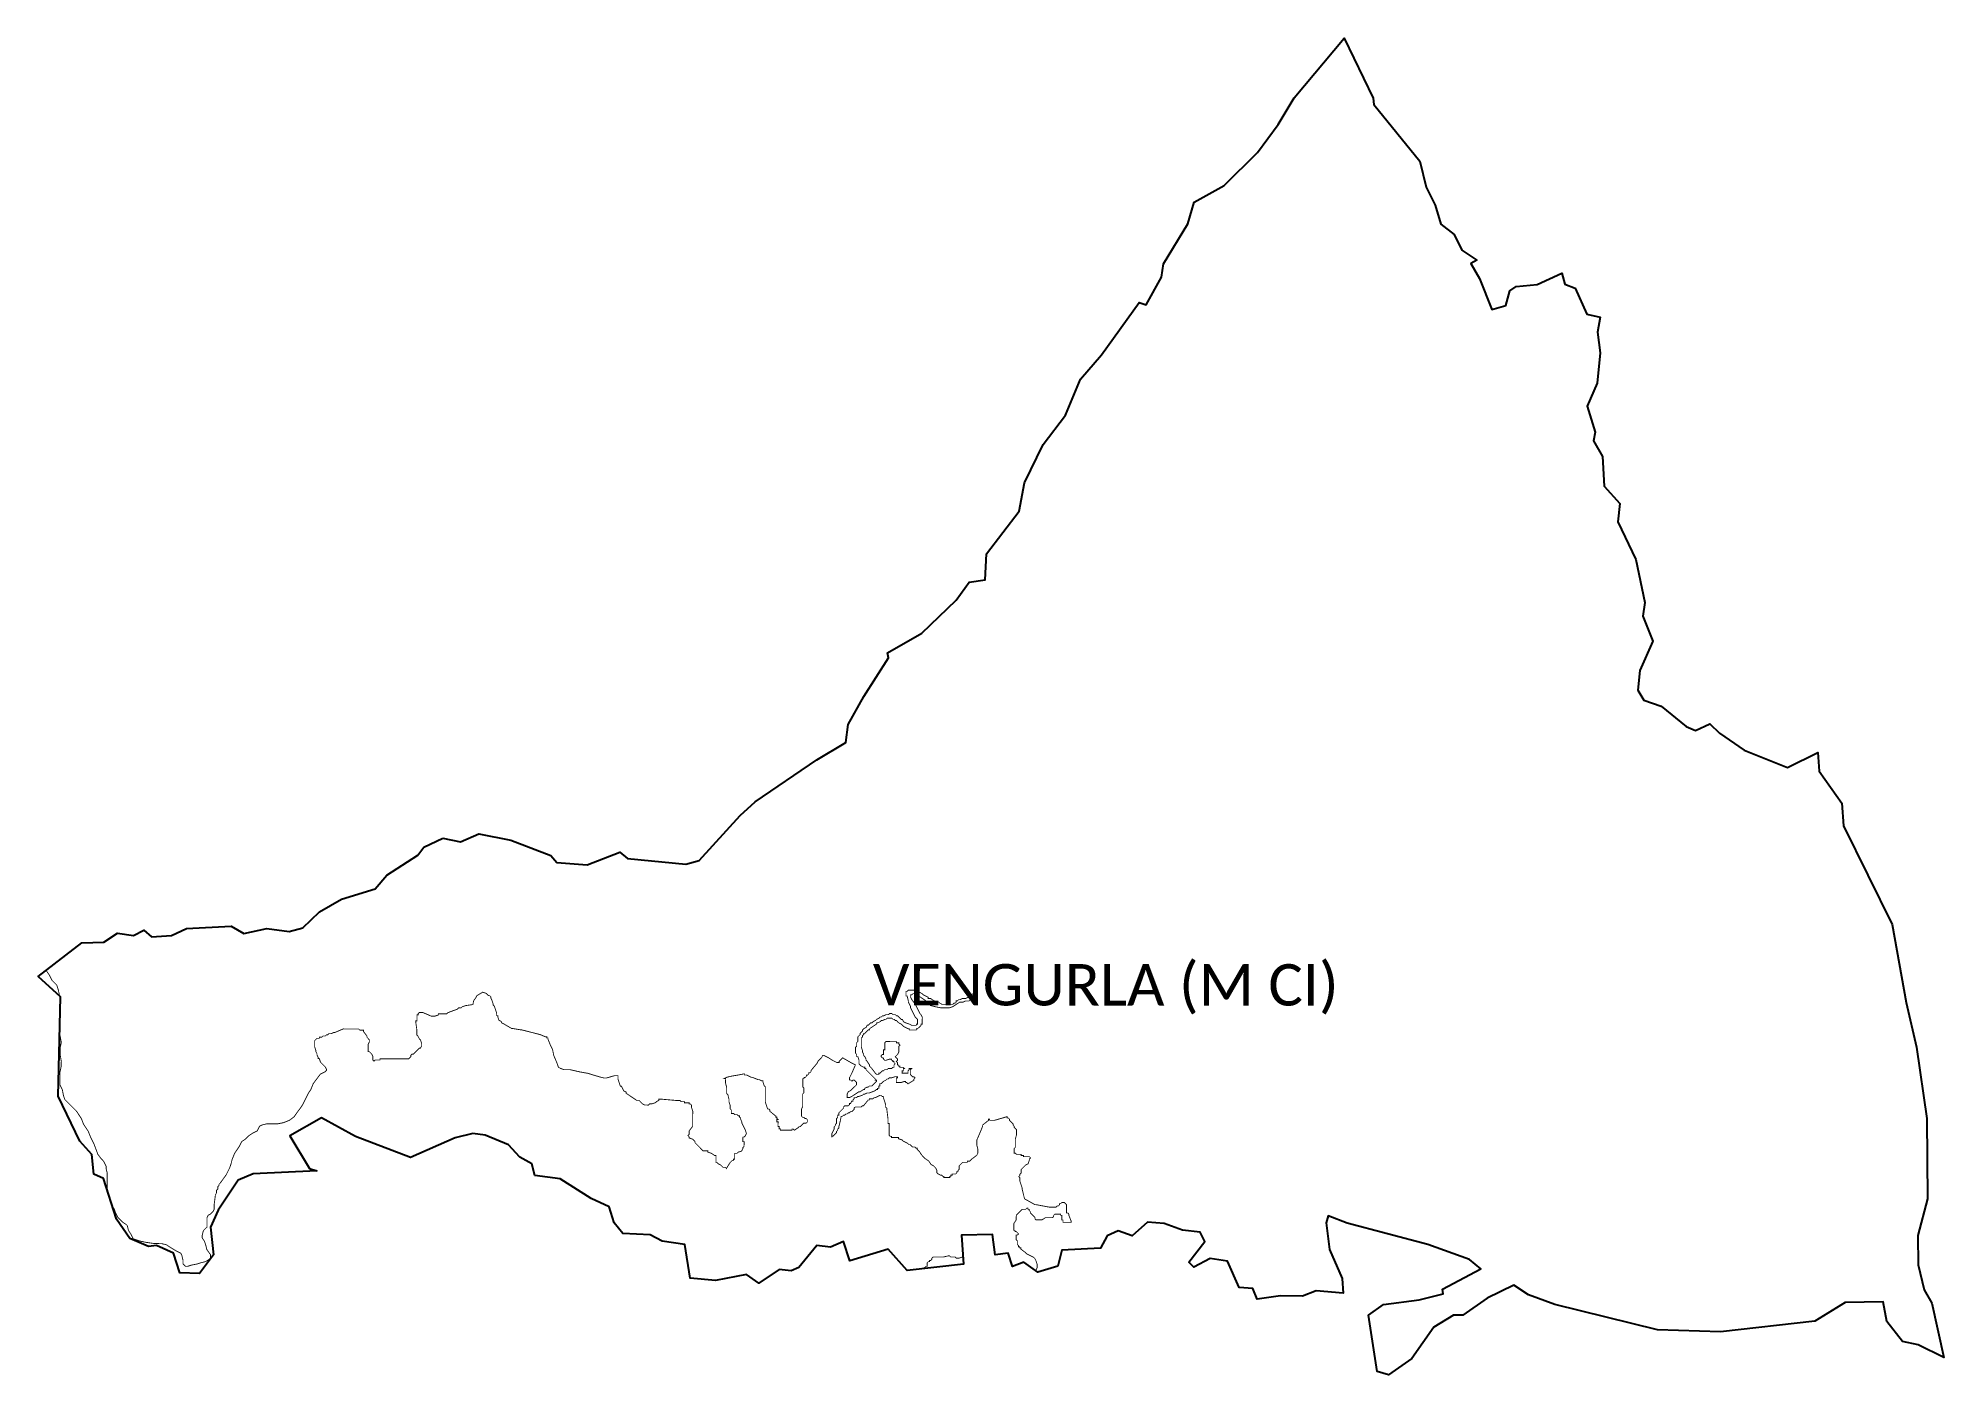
# Model space of a CAD drawing. Header units: metres. Extents: x 351288 to 357899, y 1752801 to 1757437.
import ezdxf

# ---------------------------------------------------------------- set-up
doc = ezdxf.new("R2010")
doc.units = ezdxf.units.M
for name, color, linetype in [('HAZARDS LINE', 1, 'Continuous'), ('village', 3, 'Continuous'), ('VILLAGE NAME', 250, 'Continuous')]:
    doc.layers.add(name, color=color, linetype=linetype)
doc.styles.get("Standard").update_dxf_attribs({"font": 'simplex.shx'})

msp = doc.modelspace()

# ---------------------------------------------------------------- linework, layer by layer
at = {"color": 3, "true_color": 0x00ff00, "flags": 128}
msp.add_lwpolyline([(352691.6, 1754662.2), (352753.5, 1754649)], dxfattribs=at)
at = {"layer": 'HAZARDS LINE', "lineweight": 18, "const_width": 3}
for points in [[(351360.9, 1754116.9), (351360.9, 1754123.6), (351356.9, 1754140.1), (351352.8, 1754152.5), (351336.3, 1754169.1), (351328.1, 1754185.6), (351319.9, 1754198), (351314.9, 1754203.1)], [(354749, 1753162.2), (354749.4, 1753163.7), (354753.5, 1753171.8), (354753.6, 1753184), (354749.6, 1753196.1), (354745.5, 1753204.3), (354741.5, 1753208.3), (354717.2, 1753220.6), (354713.2, 1753224.7), (354697, 1753236.9), (354697, 1753241), (354692.9, 1753241), (354692.9, 1753245), (354688.9, 1753245), (354688.9, 1753249.1), (354684.9, 1753253.2), (354684.9, 1753257.2), (354684.9, 1753261.3), (354684.9, 1753265.3), (354680.9, 1753269.4), (354680.9, 1753273.5), (354680.9, 1753277.5), (354680.9, 1753281.6), (354680.9, 1753285.6), (354685, 1753285.6), (354689, 1753289.7), (354685, 1753293.7), (354681, 1753297.8), (354676.9, 1753297.8), (354676.9, 1753301.9), (354672.9, 1753301.9), (354672.9, 1753306), (354672.9, 1753310), (354672.9, 1753314.1), (354672.9, 1753318.1), (354673, 1753326.2), (354681.1, 1753338.4), (354681.1, 1753342.4), (354681.1, 1753346.5), (354681.2, 1753354.6), (354701.5, 1753374.8), (354705.6, 1753374.8), (354709.6, 1753374.8), (354713.7, 1753374.8), (354717.8, 1753378.8), (354721.8, 1753378.8), (354721.8, 1753374.7), (354725.9, 1753374.7), (354725.8, 1753370.7), (354729.9, 1753366.6), (354729.9, 1753362.5), (354733.9, 1753358.5), (354738, 1753354.4), (354742, 1753350.3), (354746, 1753346.3), (354746, 1753342.2), (354750.1, 1753338.1), (354754.1, 1753338.1), (354758.2, 1753338.1), (354762.2, 1753338.1), (354766.3, 1753338.1), (354770.3, 1753338.1), (354782.5, 1753346.1), (354806.9, 1753346), (354810.9, 1753350.1), (354811, 1753354.1), (354815, 1753358.2), (354819.1, 1753358.2), (354823.1, 1753358.2), (354827.2, 1753358.1), (354831.3, 1753358.1), (354835.3, 1753358.1), (354835.3, 1753354.1), (354839.4, 1753354), (354839.3, 1753350), (354839.3, 1753345.9), (354839.3, 1753341.9), (354839.3, 1753337.8), (354843.4, 1753337.8), (354843.3, 1753333.7), (354843.3, 1753329.7), (354847.4, 1753329.7), (354851.4, 1753329.7), (354855.5, 1753329.6), (354859.6, 1753329.6), (354863.6, 1753329.6), (354867.7, 1753329.6), (354871.7, 1753329.6), (354871.7, 1753333.6), (354863.7, 1753354), (354863.7, 1753358), (354859.7, 1753362.1), (354855.6, 1753362.1), (354855.6, 1753366.2), (354855.7, 1753374.3), (354855.7, 1753378.3), (354855.7, 1753386.4), (354855.7, 1753390.5), (354851.7, 1753394.6), (354847.6, 1753398.6), (354843.6, 1753398.7), (354839.5, 1753398.7), (354835.4, 1753394.6), (354831.4, 1753394.6), (354831.4, 1753390.6), (354827.3, 1753386.5), (354823.2, 1753386.6), (354819.2, 1753382.5), (354811.1, 1753382.5), (354807, 1753382.6), (354803, 1753382.6), (354798.9, 1753382.6), (354794.8, 1753382.6), (354750.3, 1753390.9), (354746.2, 1753390.9), (354709.8, 1753411.3), (354701.8, 1753443.8), (354701.8, 1753447.8), (354697.8, 1753460), (354693.8, 1753472.2), (354693.8, 1753484.4), (354689.8, 1753488.4), (354693.8, 1753492.5), (354693.8, 1753496.5), (354697.9, 1753500.6), (354698, 1753512.8), (354702, 1753516.8), (354706.1, 1753520.8), (354710.2, 1753524.9), (354714.2, 1753528.9), (354722.4, 1753533), (354726.5, 1753545.1), (354726.5, 1753549.2), (354730.6, 1753553.2), (354726.5, 1753557.3), (354706.2, 1753557.4), (354706.2, 1753561.4), (354698.1, 1753561.4), (354698.1, 1753565.5), (354681.9, 1753565.6), (354677.9, 1753569.6), (354673.8, 1753569.6), (354673.9, 1753585.9), (354678, 1753589.9), (354678.1, 1753618.3), (354682.2, 1753634.5), (354682.2, 1753650.7), (354678.2, 1753654.8), (354674.1, 1753658.9), (354674.2, 1753662.9), (354670.1, 1753667), (354670.1, 1753671.1), (354666.1, 1753675.1), (354662, 1753679.2), (354658, 1753683.3), (354658, 1753687.3), (354654, 1753691.4), (354649.9, 1753691.4), (354649.9, 1753695.5), (354645.9, 1753695.5), (354633.7, 1753691.5), (354605.3, 1753683.5), (354589.1, 1753683.5), (354589.1, 1753687.6), (354585, 1753687.6), (354585, 1753683.5), (354564.7, 1753667.4), (354564.6, 1753663.3), (354556.5, 1753643.1), (354544.2, 1753614.7), (354544.1, 1753598.5), (354548.1, 1753582.3), (354548.1, 1753570.1), (354544, 1753562), (354527.7, 1753549.9), (354519.6, 1753541.8), (354511.5, 1753541.8), (354511.5, 1753537.8), (354495.2, 1753537.8), (354491.2, 1753533.8), (354487.1, 1753529.7), (354483, 1753525.7), (354483, 1753513.5), (354478.9, 1753509.5), (354478.9, 1753505.4), (354474.8, 1753505.4), (354474.8, 1753501.4), (354470.8, 1753497.3), (354458.6, 1753497.4), (354458.6, 1753493.3), (354454.5, 1753493.3), (354454.5, 1753489.3), (354450.5, 1753489.3), (354450.4, 1753485.2), (354430.2, 1753485.3), (354430.2, 1753489.4), (354426.1, 1753489.4), (354422.1, 1753493.5), (354418, 1753493.5), (354409.9, 1753497.6), (354405.9, 1753501.6), (354405.9, 1753509.7), (354401.9, 1753517.9), (354393.8, 1753526), (354385.7, 1753530.1), (354377.6, 1753542.3), (354365.5, 1753550.5), (354357.4, 1753558.6), (354353.4, 1753562.7), (354345.3, 1753574.9), (354337.2, 1753583), (354337.2, 1753587.1), (354333.2, 1753587.1), (354329.1, 1753591.2), (354321, 1753591.2), (354312.9, 1753599.3), (354308.9, 1753599.3), (354304.8, 1753603.4), (354288.6, 1753611.6), (354284.6, 1753615.7), (354272.4, 1753619.8), (354272.5, 1753623.8), (354248.1, 1753623.9), (354248.1, 1753628), (354244.1, 1753628), (354240, 1753632), (354240.2, 1753672.6), (354236.1, 1753672.6), (354236.2, 1753688.9), (354232.2, 1753721.3), (354232.3, 1753725.4), (354228.2, 1753729.4), (354228.2, 1753737.6), (354220.2, 1753761.9), (354220.2, 1753766), (354216.2, 1753766), (354212.1, 1753770.1), (354208.1, 1753770.1), (354200, 1753766.1), (354191.8, 1753762), (354187.8, 1753762), (354183.7, 1753758), (354171.5, 1753758), (354171.5, 1753754), (354167.5, 1753754), (354151.2, 1753733.8), (354147.1, 1753733.8), (354143, 1753729.8), (354122.8, 1753729.8), (354118.7, 1753725.8), (354118.7, 1753721.7), (354114.6, 1753717.7), (354110.5, 1753713.6), (354106.5, 1753713.7), (354102.4, 1753709.6), (354098.4, 1753709.6), (354094.3, 1753705.6), (354090.2, 1753705.6), (354086.2, 1753701.6), (354082.1, 1753701.6), (354078, 1753697.5), (354074, 1753697.5), (354069.8, 1753677.3), (354065.7, 1753661.1), (354065.7, 1753657), (354061.6, 1753653), (354061.6, 1753648.9), (354057.6, 1753644.9), (354057.5, 1753640.8), (354049.4, 1753632.7), (354045.3, 1753628.7), (354041.3, 1753628.7), (354041.3, 1753624.6), (354041.3, 1753636.8), (354045.4, 1753644.9), (354049.5, 1753653), (354049.5, 1753661.1), (354053.6, 1753665.2), (354053.6, 1753669.2), (354057.7, 1753673.3), (354057.7, 1753689.5), (354061.8, 1753693.5), (354061.8, 1753701.6), (354065.9, 1753701.6), (354065.9, 1753709.7), (354074, 1753717.8), (354078.1, 1753721.9), (354082.2, 1753725.9), (354082.2, 1753730), (354086.3, 1753734), (354098.4, 1753734), (354102.5, 1753738), (354102.5, 1753742.1), (354106.6, 1753742.1), (354110.7, 1753750.2), (354114.7, 1753750.1), (354114.7, 1753754.2), (354118.8, 1753758.2), (354118.8, 1753762.3), (354126.9, 1753762.3), (354131, 1753766.3), (354135.1, 1753766.3), (354147.2, 1753770.3), (354151.3, 1753774.3), (354155.4, 1753774.3), (354163.5, 1753778.4), (354171.6, 1753778.3), (354191.9, 1753786.4), (354196, 1753790.4), (354200, 1753790.4), (354200.1, 1753794.5), (354204.1, 1753794.4), (354204.1, 1753802.6), (354208.2, 1753802.5), (354208.2, 1753810.7), (354212.3, 1753810.6), (354216.4, 1753814.7), (354220.4, 1753818.7), (354228.6, 1753822.8), (354232.6, 1753826.8), (354236.7, 1753826.8), (354240.8, 1753830.8), (354248.9, 1753830.8), (354261, 1753834.8), (354269.2, 1753834.8), (354269.1, 1753830.7), (354265.1, 1753830.7), (354265, 1753814.5), (354281.3, 1753814.5), (354293.4, 1753818.5), (354297.5, 1753818.5), (354297.5, 1753814.4), (354301.5, 1753814.4), (354305.6, 1753810.3), (354325.9, 1753822.4), (354325.9, 1753826.5), (354330, 1753830.5), (354325.9, 1753834.6), (354321.9, 1753834.6), (354313.8, 1753842.7), (354313.9, 1753859), (354317.9, 1753863), (354309.8, 1753863), (354309.8, 1753859), (354305.7, 1753854.9), (354305.7, 1753846.8), (354285.4, 1753846.9), (354285.5, 1753855), (354289.5, 1753855), (354289.5, 1753863.1), (354293.6, 1753863.1), (354289.6, 1753867.2), (354277.4, 1753867.2), (354277.4, 1753871.3), (354273.3, 1753871.3), (354273.4, 1753875.3), (354269.3, 1753875.3), (354269.3, 1753883.5), (354265.3, 1753887.5), (354269.4, 1753891.6), (354269.4, 1753895.6), (354261.3, 1753903.8), (354269.4, 1753911.9), (354273.5, 1753920), (354273.6, 1753940.2), (354277.7, 1753944.3), (354273.6, 1753948.4), (354273.6, 1753952.4), (354265.5, 1753952.4), (354265.5, 1753956.5), (354229, 1753956.6), (354225, 1753952.6), (354224.9, 1753928.2), (354220.8, 1753928.3), (354220.8, 1753912), (354216.7, 1753912), (354212.6, 1753908), (354212.6, 1753903.9), (354216.7, 1753899.9), (354220.7, 1753899.9), (354220.7, 1753895.8), (354224.7, 1753891.7), (354228.8, 1753891.7), (354241, 1753895.7), (354249.1, 1753895.7), (354249.1, 1753891.6), (354253.1, 1753891.6), (354253.1, 1753887.6), (354257.2, 1753887.6), (354257.2, 1753883.5), (354261.2, 1753879.4), (354257.1, 1753875.4), (354257.1, 1753867.3), (354253, 1753867.3), (354249, 1753863.2), (354236.8, 1753863.3), (354232.7, 1753859.3), (354224.6, 1753859.3), (354220.6, 1753855.2), (354216.5, 1753855.3), (354212.4, 1753851.2), (354208.4, 1753847.2), (354204.3, 1753847.2), (354204.3, 1753843.1), (354196.2, 1753843.2), (354192.1, 1753847.2), (354180, 1753863.5), (354176, 1753867.6), (354171.9, 1753871.6), (354172, 1753875.7), (354163.9, 1753887.9), (354159.8, 1753892), (354159.9, 1753896), (354155.8, 1753904.2), (354151.8, 1753908.2), (354151.8, 1753912.3), (354147.8, 1753920.4), (354147.8, 1753924.5), (354143.8, 1753936.6), (354143.9, 1753969.1), (354148, 1753973.1), (354148, 1753977.2), (354152.1, 1753981.2), (354152.1, 1753985.3), (354156.1, 1753985.3), (354168.3, 1753997.4), (354172.4, 1753997.4), (354172.4, 1754001.5), (354196.8, 1754017.6), (354196.8, 1754021.7), (354200.9, 1754021.6), (354209, 1754025.7), (354213.1, 1754029.7), (354217.1, 1754029.7), (354225.3, 1754033.7), (354229.3, 1754033.7), (354233.4, 1754037.7), (354249.6, 1754037.7), (354253.6, 1754033.6), (354257.7, 1754033.6), (354261.7, 1754029.5), (354265.8, 1754029.5), (354269.8, 1754025.4), (354273.9, 1754021.4), (354282, 1754017.3), (354290.1, 1754009.1), (354306.3, 1754001), (354310.3, 1754001), (354310.3, 1753996.9), (354334.6, 1753996.8), (354334.6, 1754000.9), (354338.7, 1754000.9), (354342.8, 1754004.9), (354346.8, 1754008.9), (354350.9, 1754013), (354350.9, 1754017), (354355, 1754017), (354355.1, 1754041.4), (354351, 1754049.5), (354347, 1754053.6), (354330.9, 1754086.1), (354318.8, 1754102.4), (354314.8, 1754110.5), (354314.8, 1754118.6), (354318.8, 1754118.6), (354322.9, 1754122.6), (354327, 1754122.6), (354335.1, 1754118.5), (354343.2, 1754114.4), (354355.3, 1754106.3), (354367.4, 1754098.1), (354383.6, 1754085.9), (354383.6, 1754081.8), (354399.8, 1754077.7), (354420.1, 1754073.6), (354448.5, 1754073.5), (354460.7, 1754077.5), (354485.1, 1754093.6), (354497.2, 1754093.6), (354505.4, 1754097.6), (354517.5, 1754097.6), (354525.7, 1754105.7), (354529.7, 1754109.7), (354529.7, 1754113.8), (354533.8, 1754117.8), (354537.9, 1754125.9), (354529.8, 1754121.9), (354521.6, 1754113.8), (354517.6, 1754109.8), (354513.5, 1754109.8), (354505.4, 1754105.7), (354493.2, 1754105.8), (354485.1, 1754101.8), (354481, 1754101.8), (354477, 1754097.7), (354472.9, 1754097.7), (354472.9, 1754093.7), (354468.8, 1754089.6), (354464.8, 1754089.7), (354460.7, 1754085.6), (354424.2, 1754085.7), (354416.1, 1754089.8), (354412, 1754093.9), (354395.8, 1754098), (354383.7, 1754106.2), (354375.6, 1754106.2), (354375.6, 1754110.3), (354359.4, 1754118.4), (354355.4, 1754122.5), (354347.3, 1754126.6), (354343.2, 1754126.6), (354335.1, 1754130.7), (354331.1, 1754130.7), (354327, 1754134.8), (354306.7, 1754134.8), (354302.7, 1754130.8), (354298.6, 1754130.8), (354298.6, 1754114.6), (354302.6, 1754114.6), (354306.6, 1754098.3), (354306.6, 1754094.3), (354314.6, 1754078), (354314.6, 1754074), (354322.7, 1754057.7), (354326.7, 1754049.6), (354330.7, 1754041.5), (354338.8, 1754033.3), (354338.8, 1754017.1), (354334.7, 1754017.1), (354334.7, 1754013), (354318.5, 1754013.1), (354310.4, 1754017.2), (354298.2, 1754021.3), (354290.1, 1754025.4), (354286.1, 1754033.5), (354282, 1754033.5), (354278, 1754037.6), (354274, 1754041.7), (354269.9, 1754045.7), (354265.9, 1754045.7), (354261.8, 1754049.8), (354253.7, 1754049.8), (354249.7, 1754053.9), (354241.5, 1754053.9), (354237.5, 1754049.9), (354229.4, 1754049.9), (354221.2, 1754045.9), (354217.2, 1754045.9), (354213.1, 1754041.9), (354209.1, 1754041.9), (354205, 1754037.8), (354196.9, 1754033.8), (354192.8, 1754029.8), (354184.7, 1754025.8), (354180.6, 1754021.7), (354176.5, 1754021.7), (354172.5, 1754017.7), (354168.4, 1754013.6), (354164.3, 1754013.7), (354160.3, 1754005.6), (354152.1, 1754001.5), (354148.1, 1753997.5), (354148, 1753993.4), (354139.9, 1753985.3), (354139.9, 1753981.3), (354135.8, 1753977.2), (354131.7, 1753973.2), (354131.7, 1753957), (354127.6, 1753952.9), (354127.6, 1753940.8), (354123.5, 1753936.7), (354123.4, 1753916.4), (354127.5, 1753912.4), (354127.4, 1753904.3), (354131.5, 1753904.2), (354135.5, 1753892.1), (354135.5, 1753879.9), (354139.5, 1753875.8), (354143.5, 1753871.7), (354151.6, 1753867.7), (354155.7, 1753867.6), (354155.7, 1753863.6), (354159.7, 1753863.6), (354159.7, 1753859.5), (354167.8, 1753851.4), (354175.9, 1753843.2), (354179.9, 1753839.2), (354184, 1753835.1), (354192.1, 1753826.9), (354192, 1753822.9), (354196.1, 1753822.9), (354196.1, 1753818.8), (354192, 1753814.8), (354187.9, 1753810.7), (354179.8, 1753802.6), (354171.7, 1753802.7), (354167.6, 1753798.6), (354163.6, 1753798.6), (354155.4, 1753794.6), (354155.4, 1753790.6), (354151.4, 1753790.6), (354139.2, 1753782.5), (354135.1, 1753782.5), (354110.7, 1753766.4), (354102.6, 1753762.4), (354094.5, 1753762.4), (354094.5, 1753774.6), (354098.6, 1753782.7), (354106.7, 1753786.7), (354114.9, 1753794.8), (354127.1, 1753806.9), (354127.1, 1753815), (354119, 1753823.1), (354115, 1753823.2), (354110.9, 1753819.1), (354106.9, 1753823.2), (354102.8, 1753823.2), (354102.8, 1753831.3), (354106.9, 1753839.4), (354111, 1753847.5), (354123.3, 1753875.9), (354107.1, 1753884), (354078.8, 1753900.4), (354074.7, 1753896.3), (354066.5, 1753888.2), (354066.5, 1753884.2), (354058.4, 1753884.2), (354042.2, 1753892.4), (354030.1, 1753900.5), (354013.9, 1753908.7), (354009.8, 1753908.7), (354005.7, 1753900.6), (353993.5, 1753888.5), (353989.4, 1753880.4), (353969.1, 1753856.1), (353969.1, 1753852.1), (353965, 1753848), (353960.9, 1753848.1), (353960.9, 1753844), (353956.9, 1753840), (353952.8, 1753840), (353952.8, 1753835.9), (353948.7, 1753831.9), (353944.7, 1753831.9), (353944.6, 1753827.8), (353940.6, 1753827.8), (353940.5, 1753799.4), (353944.5, 1753795.4), (353944.5, 1753779.1), (353940.4, 1753775.1), (353940.2, 1753730.5), (353936.2, 1753722.4), (353936.1, 1753698), (353940.1, 1753694), (353944.2, 1753694), (353948.2, 1753689.9), (353952.3, 1753689.9), (353956.3, 1753685.8), (353956.3, 1753677.7), (353952.2, 1753673.6), (353944.1, 1753673.7), (353940, 1753669.6), (353935.9, 1753665.6), (353931.9, 1753661.5), (353927.8, 1753661.6), (353923.8, 1753657.5), (353911.6, 1753649.4), (353907.5, 1753653.5), (353903.5, 1753653.5), (353903.4, 1753649.5), (353862.9, 1753649.6), (353862.9, 1753653.7), (353858.8, 1753653.7), (353858.9, 1753661.8), (353854.8, 1753661.8), (353854.9, 1753678), (353850.8, 1753678.1), (353850.8, 1753686.2), (353854.9, 1753686.2), (353850.9, 1753690.2), (353850.9, 1753694.3), (353846.8, 1753694.3), (353846.8, 1753698.4), (353826.6, 1753714.7), (353826.6, 1753718.7), (353822.6, 1753722.8), (353818.5, 1753722.8), (353810.5, 1753747.2), (353810.7, 1753799.9), (353806.6, 1753804), (353802.6, 1753816.2), (353802.6, 1753820.2), (353798.6, 1753820.2), (353790.5, 1753824.3), (353786.4, 1753824.3), (353766.2, 1753832.5), (353762.1, 1753832.5), (353745.9, 1753840.7), (353737.8, 1753840.7), (353737.8, 1753844.8), (353717.5, 1753840.8), (353693.2, 1753836.8), (353677, 1753832.8), (353668.8, 1753828.8), (353672.9, 1753828.8), (353672.8, 1753812.6), (353676.8, 1753796.3), (353676.8, 1753776), (353680.8, 1753772), (353684.8, 1753755.7), (353684.8, 1753747.6), (353688.8, 1753735.4), (353688.7, 1753723.3), (353692.8, 1753719.2), (353692.7, 1753707), (353700.8, 1753707), (353704.9, 1753702.9), (353713, 1753702.9), (353717, 1753698.8), (353721.1, 1753698.8), (353721.1, 1753694.8), (353725.1, 1753690.7), (353725.1, 1753686.6), (353729.1, 1753678.5), (353729.1, 1753674.4), (353733.1, 1753666.3), (353737.2, 1753658.2), (353741.2, 1753650.1), (353745.2, 1753637.9), (353741.1, 1753629.8), (353737.1, 1753625.7), (353733, 1753625.7), (353732.9, 1753609.5), (353737, 1753609.5), (353736.9, 1753593.3), (353732.9, 1753589.2), (353732.9, 1753585.2), (353728.8, 1753577.1), (353716.6, 1753573.1), (353712.5, 1753569), (353704.4, 1753569), (353704.3, 1753548.8), (353700.3, 1753548.8), (353700.3, 1753544.7), (353696.2, 1753544.7), (353692.1, 1753540.7), (353688.1, 1753536.7), (353675.8, 1753516.4), (353671.8, 1753520.5), (353663.7, 1753520.5), (353655.6, 1753528.7), (353647.5, 1753532.7), (353643.4, 1753536.8), (353639.4, 1753536.8), (353639.5, 1753561.2), (353635.4, 1753561.2), (353623.3, 1753569.3), (353611.1, 1753573.4), (353611.1, 1753577.5), (353594.9, 1753577.6), (353586.8, 1753585.7), (353582.8, 1753589.8), (353566.6, 1753606.1), (353566.6, 1753610.1), (353558.6, 1753618.3), (353546.4, 1753622.4), (353546.4, 1753626.4), (353542.4, 1753630.5), (353546.4, 1753634.5), (353546.5, 1753646.7), (353558.7, 1753662.9), (353558.9, 1753715.6), (353554.9, 1753727.8), (353554.9, 1753735.9), (353550.9, 1753740), (353546.8, 1753740), (353546.8, 1753744.1), (353530.6, 1753744.1), (353530.6, 1753748.2), (353518.5, 1753748.2), (353514.4, 1753752.3), (353502.3, 1753752.3), (353453.6, 1753756.6), (353441.4, 1753756.6), (353441.4, 1753752.5), (353433.3, 1753748.5), (353429.2, 1753744.5), (353417, 1753740.5), (353408.9, 1753740.5), (353404.8, 1753736.4), (353392.7, 1753736.5), (353384.6, 1753740.6), (353380.5, 1753744.6), (353376.5, 1753748.7), (353372.5, 1753752.8), (353364.3, 1753752.8), (353327.9, 1753777.3), (353327.9, 1753781.3), (353319.8, 1753785.4), (353311.8, 1753801.7), (353307.7, 1753801.7), (353299.7, 1753826.1), (353299.8, 1753838.2), (353287.6, 1753838.3), (353259.2, 1753830.3), (353251, 1753830.3), (353234.8, 1753834.4), (353194.3, 1753846.7), (353170, 1753850.9), (353133.5, 1753859.1), (353113.2, 1753859.2), (353101.1, 1753863.3), (353093, 1753867.4), (353089, 1753879.6), (353076.9, 1753908), (353072.9, 1753928.3), (353064.9, 1753944.6), (353056.8, 1753964.9), (353056.9, 1753968.9), (353052.8, 1753968.9), (353052.8, 1753973), (353048.8, 1753973), (353028.5, 1753981.2), (352963.7, 1753997.7), (352959.6, 1753997.7), (352935.3, 1754001.8), (352931.2, 1754001.8), (352902.9, 1754018.2), (352894.8, 1754022.2), (352894.8, 1754026.3), (352886.7, 1754030.4), (352882.7, 1754042.6), (352882.7, 1754046.6), (352878.7, 1754046.6), (352878.7, 1754054.8), (352874.7, 1754066.9), (352870.7, 1754079.1), (352866.6, 1754083.2), (352866.6, 1754087.3), (352862.6, 1754099.4), (352858.6, 1754107.6), (352858.6, 1754111.6), (352854.6, 1754115.7), (352850.5, 1754115.7), (352842.4, 1754123.9), (352830.3, 1754128), (352810, 1754115.9), (352805.3, 1754107), (352798.9, 1754098.3), (352796.3, 1754085), (352771.6, 1754081.5), (352759.2, 1754077.4), (352755, 1754073.3), (352746.8, 1754073.4), (352742.7, 1754069.2), (352709.6, 1754057), (352705.5, 1754052.9), (352676.6, 1754053), (352676.6, 1754048.9), (352664.2, 1754044.8), (352651.8, 1754044.8), (352623, 1754057.3), (352610.6, 1754057.3), (352606.5, 1754053.2), (352606.5, 1754049.1), (352602.3, 1754049.1), (352602.3, 1754028.5), (352598.1, 1754028.5), (352598.1, 1754024.4), (352602.1, 1753995.5), (352602.1, 1753979), (352606.2, 1753974.8), (352610.3, 1753966.6), (352614.4, 1753962.4), (352618.5, 1753950), (352618.5, 1753941.8), (352614.3, 1753933.5), (352610.2, 1753933.6), (352606, 1753929.5), (352601.9, 1753925.3), (352593.6, 1753917.1), (352589.5, 1753913), (352585.4, 1753913), (352581.2, 1753908.9), (352581.2, 1753904.8), (352572.9, 1753896.6), (352473.9, 1753896.9), (352473.9, 1753892.8), (352457.4, 1753892.8), (352453.3, 1753888.7), (352449.2, 1753892.9), (352449.2, 1753905.2), (352445.1, 1753913.5), (352436.9, 1753921.8), (352432.8, 1753921.8), (352432.8, 1753946.6), (352437, 1753954.8), (352437, 1753963), (352432.9, 1753967.2), (352428.8, 1753971.3), (352428.8, 1753975.5), (352416.5, 1753992), (352416.5, 1753996.1), (352404.1, 1753996.2), (352400, 1754000.3), (352346.4, 1754000.5), (352317.5, 1753988.2), (352313.4, 1753988.2), (352305.1, 1753984.1), (352296.8, 1753984.2), (352292.7, 1753980.1), (352288.6, 1753980.1), (352284.4, 1753976), (352276.2, 1753976), (352272.1, 1753971.9), (352263.8, 1753971.9), (352263.8, 1753967.8), (352255.5, 1753967.8), (352251.4, 1753963.7), (352247.3, 1753959.6), (352247.2, 1753939), (352251.3, 1753926.6), (352251.3, 1753922.4), (352255.4, 1753914.2), (352255.3, 1753910), (352259.4, 1753901.8), (352259.4, 1753897.7), (352263.5, 1753897.6), (352267.6, 1753885.3), (352271.7, 1753881.1), (352284.1, 1753868.7), (352288.2, 1753860.4), (352288.1, 1753856.3), (352284, 1753852.2), (352267.5, 1753844), (352255, 1753827.5), (352242.6, 1753811.1), (352234.3, 1753790.5), (352226, 1753778.1), (352213.5, 1753753.4), (352205.2, 1753736.9), (352196.9, 1753724.6), (352184.5, 1753708.1), (352176.2, 1753695.8), (352159.7, 1753683.5), (352139, 1753675.3), (352118.4, 1753671.2), (352081.2, 1753671.4), (352064.7, 1753667.3), (352056.5, 1753663.2), (352052.3, 1753655), (352048.2, 1753646.7), (352031.6, 1753638.5), (352019.2, 1753630.3), (352006.8, 1753618), (351994.4, 1753609.8), (351986.1, 1753593.3), (351969.5, 1753568.6), (351961.2, 1753548), (351957, 1753531.5), (351952.8, 1753519.2), (351944.5, 1753502.7), (351940.4, 1753494.4), (351919.6, 1753465.6), (351915.5, 1753461.5), (351915.5, 1753457.4), (351911.4, 1753453.3), (351911.3, 1753445), (351907.2, 1753440.9), (351907.2, 1753432.7), (351903, 1753424.4), (351898.8, 1753391.4), (351898.7, 1753374.9), (351894.5, 1753366.7), (351886.3, 1753358.5), (351878, 1753354.4), (351873.9, 1753346.2), (351873.7, 1753313.1), (351861.3, 1753300.8), (351857.1, 1753284.3), (351857.1, 1753276.1), (351865.3, 1753263.7), (351869.4, 1753251.3), (351873.5, 1753234.8), (351885.8, 1753218.2), (351885.7, 1753205.8), (351881.6, 1753201.7), (351869.2, 1753193.5), (351852.7, 1753189.4), (351840.3, 1753185.4), (351819.6, 1753181.3), (351807.3, 1753177.2), (351799, 1753177.3), (351790.8, 1753185.5), (351790.8, 1753197.9), (351786.8, 1753214.4), (351782.7, 1753222.7), (351766.2, 1753231), (351745.6, 1753243.5), (351733.3, 1753251.8), (351716.8, 1753255.9), (351692, 1753256), (351663.2, 1753260.2), (351642.6, 1753264.4), (351617.8, 1753272.8), (351609.6, 1753289.3), (351601.4, 1753301.7), (351597.4, 1753318.2), (351593.3, 1753322.4), (351580.9, 1753330.7), (351572.7, 1753339), (351564.5, 1753347.2), (351556.3, 1753363.8), (351552.2, 1753376.2), (351544.9, 1753387.2)], [(351527.7, 1753441.9), (351527.9, 1753500), (351523.8, 1753516.5), (351523.8, 1753524.8), (351519.7, 1753533.1), (351515.6, 1753541.3), (351507.4, 1753549.6), (351495.1, 1753566.1), (351482.8, 1753599.2), (351470.6, 1753624), (351462.4, 1753644.7), (351446, 1753669.5), (351437.8, 1753690.1), (351421.4, 1753714.9), (351409, 1753727.4), (351396.7, 1753739.8), (351380.3, 1753756.3), (351376.2, 1753768.7), (351372.1, 1753789.4), (351363.9, 1753805.9), (351364.1, 1753851.3), (351368.3, 1753871.9), (351368.4, 1753888.4), (351364.3, 1753913.2), (351364.4, 1753933.8), (351368.6, 1753954.4), (351364.5, 1753975.1), (351362.9, 1753988.4)], [(354352, 1753168.4), (354364.1, 1753173.2), (354368.2, 1753177.2), (354372.3, 1753177.2), (354372.3, 1753181.3), (354372.3, 1753185.3), (354372.3, 1753189.4), (354376.4, 1753193.4), (354380.4, 1753193.4), (354380.5, 1753197.5), (354384.5, 1753197.5), (354388.6, 1753201.5), (354388.6, 1753205.6), (354392.7, 1753209.6), (354400.8, 1753209.6), (354404.8, 1753209.5), (354408.9, 1753209.5), (354412.9, 1753209.5), (354417, 1753209.5), (354421.1, 1753209.5), (354425.1, 1753209.5), (354429.2, 1753209.5), (354445.4, 1753213.5), (354449.5, 1753213.4), (354453.5, 1753209.4), (354469.7, 1753209.3), (354473.8, 1753205.2), (354481.9, 1753205.2), (354494.1, 1753209.2), (354496.5, 1753209.8)]]:
    msp.add_lwpolyline(points, dxfattribs=at)
at = {"layer": 'village', "color": 3, "true_color": 0x00ff00}
for points in [[(352753.5, 1754649, 0), (352816.4, 1754677.4, 0), (352927.7, 1754655.1, 0), (353066.2, 1754602.5, 0), (353087.5, 1754578, 0), (353192.5, 1754570.2, 0), (353305.7, 1754613.7, 0), (353332.5, 1754591.2, 0), (353534.7, 1754572.2, 0), (353581.3, 1754585, 0), (353723.6, 1754741.1, 0), (353775.6, 1754788.3, 0), (353989.2, 1754933.3, 0), (354089.8, 1754994.1, 0), (354097.9, 1755055.9, 0), (354151.9, 1755153.9, 0), (354238, 1755288.2, 0), (354234.1, 1755305.1, 0), (354353.5, 1755373.6, 0), (354473, 1755487.1, 0), (354517.4, 1755550.3, 0), (354572.7, 1755557.7, 0), (354578.4, 1755648.8, 0), (354690.8, 1755796.5, 0), (354710.1, 1755894.2, 0), (354774, 1756027.4, 0), (354852.5, 1756129.5, 0), (354903.6, 1756254.7, 0), (354977.1, 1756338.1, 0), (355107.7, 1756520.3, 0), (355132.1, 1756512.1, 0), (355185.1, 1756608.2, 0), (355191.7, 1756654, 0), (355276.7, 1756793.2, 0), (355298.3, 1756868.1, 0), (355402.8, 1756925.9, 0), (355517.9, 1757040.1, 0), (355589.3, 1757136.9, 0), (355645, 1757229.6, 0), (355818.5, 1757437.1, 0), (355919.1, 1757228.4, 0), (355921, 1757206.3, 0), (356081.3, 1757010.4, 0), (356102.5, 1756920.6, 0), (356134.1, 1756857.5, 0), (356154.1, 1756791.6, 0), (356200.4, 1756756.2, 0), (356226.3, 1756701.2, 0), (356279, 1756666.9, 0), (356257.5, 1756655.8, 0), (356287.8, 1756603.4, 0), (356331.4, 1756496.1, 0), (356378.9, 1756509.6, 0), (356393.7, 1756560.6, 0), (356415.7, 1756575.5, 0), (356487.8, 1756583, 0), (356574.1, 1756621.3, 0), (356583.7, 1756584.2, 0), (356620, 1756569.7, 0), (356660.8, 1756479.5, 0), (356706.4, 1756469, 0), (356697.7, 1756417.3, 0), (356707, 1756345.9, 0), (356696.1, 1756240.1, 0), (356661.5, 1756160.1, 0), (356689.6, 1756070.2, 0), (356683.9, 1756040.2, 0), (356715.2, 1755986.4, 0), (356720.8, 1755883.6, 0), (356775, 1755822.6, 0), (356767.7, 1755758.9, 0), (356830.9, 1755628.2, 0), (356861.3, 1755479.7, 0), (356854.7, 1755432.5, 0), (356889.2, 1755345.6, 0), (356844, 1755243.6, 0), (356837, 1755175.7, 0), (356858.6, 1755140.4, 0), (356918.6, 1755120.2, 0), (357004.7, 1755049.4, 0), (357037.9, 1755035.4, 0), (357086.9, 1755059, 0), (357120, 1755026, 0), (357205.6, 1754966.8, 0), (357355.9, 1754907.8, 0), (357462.2, 1754959.6, 0), (357466.2, 1754894.6, 0), (357544.9, 1754783, 0), (357550.6, 1754704.7, 0), (357719.9, 1754363, 0), (357768.1, 1754092.6, 0), (357804.3, 1753937.2, 0), (357839.9, 1753690.3, 0), (357841.6, 1753410.8, 0), (357808.1, 1753284.4, 0), (357809.4, 1753181.8, 0)], [(357809.4, 1753181.8, 0), (357831.1, 1753095.7, 0), (357857.1, 1753049.4, 0), (357898.9, 1752860.4, 0), (357809.4, 1752905, 0), (357755.9, 1752916.3, 0), (357701.6, 1752985.4, 0), (357688.3, 1753053.5, 0), (357556.9, 1753051.7, 0), (357451.2, 1752987.1, 0), (357123.9, 1752950.3, 0), (356905, 1752956.6, 0), (356549.7, 1753045.2, 0), (356457.7, 1753078.7, 0), (356407.3, 1753111.9, 0), (356314.9, 1753066.8, 0), (356230.1, 1753008.1, 0), (356197.8, 1753008, 0), (356130.1, 1752965.9, 0), (356053.5, 1752857.8, 0), (355972, 1752800.6, 0), (355932.5, 1752812.2, 0), (355903.1, 1753007.6, 0), (355955.2, 1753045.2, 0), (356078.9, 1753061.1, 0), (356162.3, 1753081.7, 0), (356160.1, 1753097.8, 0), (356292.8, 1753168.3, 0), (356252.9, 1753200.6, 0), (356109.4, 1753252.9, 0), (355828.8, 1753326.5, 0), (355762.7, 1753352.2, 0), (355755.7, 1753328.2, 0), (355767.6, 1753235.8, 0), (355811.2, 1753134.9, 0), (355815.3, 1753083.6, 0), (355721.2, 1753091.6, 0), (355673.8, 1753074, 0), (355597.3, 1753075.3, 0), (355516.7, 1753063.6, 0), (355502.2, 1753099.9, 0), (355454.1, 1753103.3, 0), (355413.6, 1753194.6, 0), (355353.8, 1753204.6, 0), (355297.2, 1753174.2, 0), (355279.4, 1753191.4, 0), (355335.4, 1753263.5, 0), (355319.5, 1753295.6, 0), (355258.3, 1753302.1, 0), (355194.5, 1753326.2, 0), (355135.9, 1753330.7, 0), (355082.9, 1753282.7, 0), (355034.3, 1753300.4, 0), (354996, 1753283, 0), (354973.1, 1753240.6, 0), (354838.7, 1753233.3, 0), (354825.6, 1753177.3, 0), (354756.2, 1753157.3, 0), (354706.9, 1753191.1, 0), (354668.1, 1753176.2, 0), (354653.3, 1753222.3, 0), (354608.2, 1753217.1, 0), (354599.1, 1753287.9, 0), (354490.6, 1753285.2, 0), (354498.5, 1753185.1, 0), (354302.8, 1753162.8, 0), (354237.3, 1753236.3, 0), (354103.3, 1753196.5, 0), (354082.3, 1753262.8, 0), (354037.3, 1753243.5, 0), (353989.2, 1753249.1, 0), (353927, 1753173.5, 0), (353900, 1753161.8, 0), (353859, 1753166.3, 0), (353787.7, 1753119, 0), (353745.6, 1753149.3, 0), (353637.4, 1753127.6, 0), (353549.7, 1753136.4, 0), (353531.5, 1753252.5, 0), (353452.5, 1753264, 0), (353410.8, 1753286.8, 0), (353315.9, 1753291.1, 0), (353286.5, 1753327.9, 0), (353269, 1753383.2, 0), (353206.2, 1753412.5, 0), (353099.1, 1753480.7, 0), (353010.7, 1753492.3, 0), (353000.3, 1753532.8, 0), (352959.3, 1753555.7, 0), (352919.6, 1753598.1, 0), (352838.7, 1753631.6, 0), (352795.9, 1753637.7, 0), (352734.4, 1753622.9, 0), (352579.7, 1753554.9, 0), (352388.6, 1753627.9, 0), (352271.2, 1753692.1, 0), (352161.5, 1753630, 0), (352229.8, 1753516.9, 0), (352254.5, 1753508.8, 0), (352033.6, 1753498.1, 0), (351981.5, 1753476.1, 0), (351913.2, 1753371.6, 0), (351886, 1753312.8, 0), (351896.1, 1753217.5, 0), (351847.5, 1753152.4, 0), (351779.8, 1753154.9, 0), (351757.7, 1753222.4, 0), (351698.9, 1753249.5, 0), (351671.3, 1753246.1, 0), (351606.3, 1753273.3, 0), (351559.6, 1753340.5, 0), (351515.1, 1753481.8, 0), (351481.1, 1753496.8, 0), (351474.4, 1753564.5, 0), (351432.3, 1753611, 0), (351357.1, 1753767.3, 0), (351366.2, 1754112.2, 0), (351288.1, 1754182.3, 0), (351439.2, 1754299.2, 0), (351515.5, 1754301.4, 0), (351563.8, 1754332.7, 0), (351618.8, 1754324.2, 0), (351654.6, 1754343.6, 0), (351681.3, 1754320.2, 0), (351751.2, 1754324.4, 0), (351802.4, 1754348.9, 0), (351957.3, 1754356.5, 0), (352001.4, 1754331.6, 0), (352081.3, 1754348.8, 0), (352159.5, 1754338.3, 0), (352206.5, 1754351.6, 0), (352264.4, 1754406.1, 0), (352339.9, 1754450.9, 0), (352457.8, 1754485.9, 0), (352498.3, 1754533.5, 0), (352604.8, 1754603.5, 0), (352626.1, 1754631.4, 0), (352691.6, 1754662.2, 0)]]:
    msp.add_polyline3d(points, dxfattribs=at)

# ---------------------------------------------------------------- texts
at = {"layer": 'VILLAGE NAME', "insert": (354183.7, 1754225.7), "char_height": 143.7, "attachment_point": 1, "rotation": 359.9793}
msp.add_mtext_dynamic_manual_height_columns('{\\fCalibri|b0|i0|c0|p34;VENGURLA (M CI)}', width=1886.982, gutter_width=718.5, heights=[0], dxfattribs=at)

doc.saveas('drawing.dxf')
